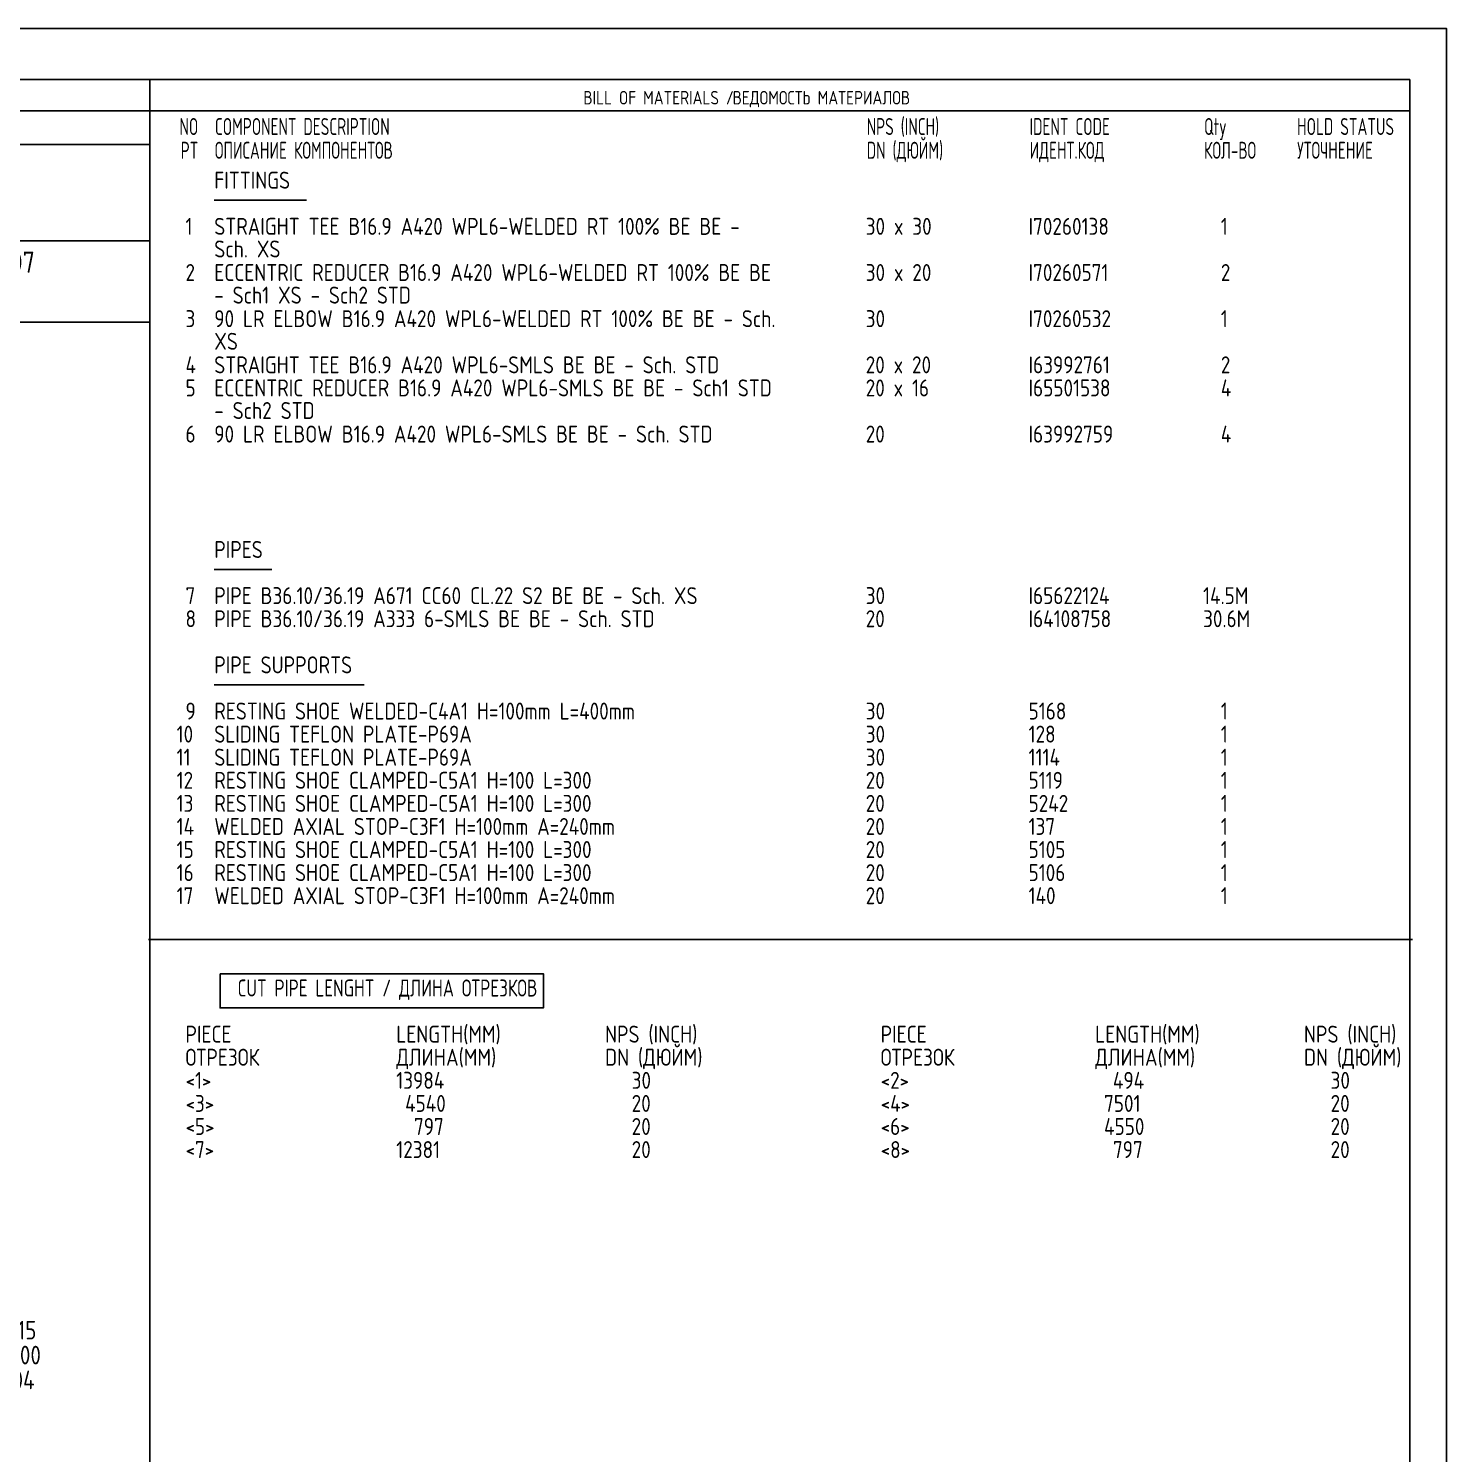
# Model space of a CAD drawing. Extents: x 0 to 594, y 0 to 420.
# Drawn here: x 385 to 594, y 210 to 420 of the extents above; entities that cross this region are included whole.
import ezdxf
from ezdxf.enums import TextEntityAlignment as Align

# ---------------------------------------------------------------- set-up
doc = ezdxf.new("R2010")
doc.units = 0
doc.header["$MEASUREMENT"] = 0
doc.linetypes.add('BORDER_2012_SLN$0$8001.Solid', pattern=[0])
for name, color, linetype in [('BORDER_2012_SLN$0$2', 7, 'Continuous'), ('BORDER_2012_SLN$0$GT_1', 7, 'Continuous'), ('GT_1', 7, 'Continuous')]:
    doc.layers.add(name, color=color, linetype=linetype)
for name, color, linetype, lineweight in [('BORDER_2012_SLN$0$BG_Level_1', 7, 'BORDER_2012_SLN$0$8001.Solid', 25), ('BORDER_2012_SLN$0$Level_1', 7, 'BORDER_2012_SLN$0$8001.Solid', 25), ('BORDER_2012_SLN$0$Level_18', 7, 'BORDER_2012_SLN$0$8001.Solid', 25)]:
    doc.layers.add(name, color=color, linetype=linetype, lineweight=lineweight)
doc.styles.add('BORDER_2012_SLN$0$GOST type A', font='GOST type A')
doc.styles.add('BORDER_2012_SLN$0$HTX1', font='')
doc.styles.add('HTX1', font='')
doc.styles.get('BORDER_2012_SLN$0$HTX1').set_extended_font_data('GOST type A')
doc.styles.get('HTX1').set_extended_font_data('GOST type A')

# ---------------------------------------------------------------- blocks, each defined once
blk = doc.blocks.new('BORDER_2012_SLN')
at = {"layer": 'BORDER_2012_SLN$0$2'}
blk.add_line((162.42, 407.85), (588.6, 407.85), dxfattribs=at)
at = {"layer": 'BORDER_2012_SLN$0$Level_1', "color": 7, "lineweight": -3}
for p, q in [((588.6, 412.5), (25.4, 412.5)), ((402.9, 7.5), (402.9, 412.5)), ((588.6, 412.5), (588.6, 7.5)), ((402.75, 402.9), (188.39, 402.9)), ((402.9, 388.7), (162.37, 388.68)), ((402.9, 376.7), (25.4, 376.7))]:
    blk.add_line(p, q, dxfattribs=at)
at = {"layer": 'BORDER_2012_SLN$0$Level_18', "color": 7, "lineweight": -3, "flags": 128}
blk.add_lwpolyline([(0, 0), (0, 420), (594, 420), (594, 0)], close=True, dxfattribs=at)
at = {"layer": 'BORDER_2012_SLN$0$BG_Level_1', "color": 7, "style": 'BORDER_2012_SLN$0$GOST type A'}
for s, p in [('BILL OF MATERIALS / ', (466.8, 408.8)), ('ВЕДОМОСТЬ МАТЕРИАЛОВ', (488.8, 408.8))]:
    blk.add_text(s, height=2, dxfattribs=at).set_placement(p)
at = {"layer": 'BORDER_2012_SLN$0$GT_1', "style": 'BORDER_2012_SLN$0$HTX1', "width": 0.8}
for s, p in [('NO', (410.06, 404.3)), ('PT', (410.06, 400.8))]:
    blk.add_text(s, height=2.5, dxfattribs=at).set_placement(p, align=Align.RIGHT)
for s, p in [('COMPONENT DESCRIPTION', (412.5, 404.3)), ('NPS (INCH)', (508.56, 404.3)), ('IDENT CODE', (532.56, 404.3)), ('Qty', (558.27, 404.3)), ('HOLD STATUS', (571.99, 404.3)), ('ОПИСАНИЕ КОМПОНЕНТОВ', (412.5, 400.8)), ('DN (ДЮЙМ)', (508.56, 400.8)), ('ИДЕНТ.КОД', (532.56, 400.8)), ('КОЛ-ВО', (558.27, 400.8)), ('УТОЧНЕНИЕ', (571.99, 400.8))]:
    blk.add_text(s, height=2.5, dxfattribs=at).set_placement(p)

msp = doc.modelspace()

# ---------------------------------------------------------------- linework, layer by layer
at = {"layer": 'GT_1', "flags": 128}
for points in [[(0, 0), (594, 0), (594, 420), (0, 420), (0, 0)], [(426.014, 394.704), (412.414, 394.704)], [(420.914, 340.282), (412.414, 340.282)], [(434.514, 323.276), (412.414, 323.276)], [(402.7, 285.75), (589, 285.75)], [(413.271, 280.704), (460.914, 280.704), (460.914, 275.656), (413.271, 275.656), (413.271, 280.704)]]:
    msp.add_lwpolyline(points, dxfattribs=at)

# ---------------------------------------------------------------- block references
at = {"linetype": 'Continuous'}
msp.add_blockref('BORDER_2012_SLN', (0, 0), dxfattribs=at)

# ---------------------------------------------------------------- texts
at = {"layer": 'GT_1', "style": 'HTX1'}
for s, height, width, p in [('FITTINGS', 2.5, 1.02, (412.414, 396.395)), ('  1', 2.5, 1.02, (405.557, 389.592)), ('STRAIGHT TEE B16.9 A420 WPL6-WELDED RT 100%%037 BE BE -', 2.5, 1.02, (412.414, 389.592)), ('30 x 30', 2.5, 1.02, (508.414, 389.592)), ('I70260138', 2.5, 1.02, (532.414, 389.592)), ('  1', 2.5, 1.02, (558.129, 389.592)), ('Sch. XS', 2.5, 1.02, (412.414, 386.259)), ('SLN-2725-4141-25-F-2007', 3.125, 1.02, (345, 384)), ('  2', 2.5, 1.02, (405.557, 382.789)), ('ECCENTRIC REDUCER B16.9 A420 WPL6-WELDED RT 100%%037 BE BE', 2.5, 1.02, (412.414, 382.789)), ('30 x 20', 2.5, 1.02, (508.414, 382.789)), ('I70260571', 2.5, 1.02, (532.414, 382.789)), ('  2', 2.5, 1.02, (558.129, 382.789)), ('- Sch1 XS - Sch2 STD', 2.5, 1.02, (412.414, 379.456)), ('  3', 2.5, 1.02, (405.557, 375.986)), ('90 LR ELBOW B16.9 A420 WPL6-WELDED RT 100%%037 BE BE - Sch.', 2.5, 1.02, (412.414, 375.986)), ('30', 2.5, 1.02, (508.414, 375.986)), ('I70260532', 2.5, 1.02, (532.414, 375.986)), ('  1', 2.5, 1.02, (558.129, 375.986)), ('XS', 2.5, 1.02, (412.414, 372.653)), ('  4', 2.5, 1.02, (405.557, 369.184)), ('STRAIGHT TEE B16.9 A420 WPL6-SMLS BE BE - Sch. STD', 2.5, 1.02, (412.414, 369.184)), ('20 x 20', 2.5, 1.02, (508.414, 369.184)), ('I63992761', 2.5, 1.02, (532.414, 369.184)), ('  2', 2.5, 1.02, (558.129, 369.184)), ('  5', 2.5, 1.02, (405.557, 365.782)), ('ECCENTRIC REDUCER B16.9 A420 WPL6-SMLS BE BE - Sch1 STD', 2.5, 1.02, (412.414, 365.782)), ('20 x 16', 2.5, 1.02, (508.414, 365.782)), ('I65501538', 2.5, 1.02, (532.414, 365.782)), ('  4', 2.5, 1.02, (558.129, 365.782)), ('- Sch2 STD', 2.5, 1.02, (412.414, 362.449)), ('  6', 2.5, 1.02, (405.557, 358.98)), ('90 LR ELBOW B16.9 A420 WPL6-SMLS BE BE - Sch. STD', 2.5, 1.02, (412.414, 358.98)), ('20', 2.5, 1.02, (508.414, 358.98)), ('I63992759', 2.5, 1.02, (532.414, 358.98)), ('  4', 2.5, 1.02, (558.129, 358.98)), ('PIPES', 2.5, 1.02, (412.414, 341.973)), ('  7', 2.5, 1.02, (405.557, 335.17)), ('PIPE B36.10/36.19 A671 CC60 CL.22 S2 BE BE - Sch. XS', 2.5, 1.02, (412.414, 335.17)), ('30', 2.5, 1.02, (508.414, 335.17)), ('I65622124', 2.5, 1.02, (532.414, 335.17)), ('14.5M', 2.5, 1.02, (558.129, 335.17)), ('  8', 2.5, 1.02, (405.557, 331.769)), ('PIPE B36.10/36.19 A333 6-SMLS BE BE - Sch. STD', 2.5, 1.02, (412.414, 331.769)), ('20', 2.5, 1.02, (508.414, 331.769)), ('I64108758', 2.5, 1.02, (532.414, 331.769)), ('30.6M', 2.5, 1.02, (558.129, 331.769)), ('PIPE SUPPORTS', 2.5, 1.02, (412.414, 324.966)), ('  9', 2.5, 1.02, (405.557, 318.163)), ('RESTING SHOE WELDED-C4A1 H=100mm L=400mm', 2.5, 1.02, (412.414, 318.163)), ('30', 2.5, 1.02, (508.414, 318.163)), ('5168', 2.5, 1.02, (532.414, 318.163)), ('  1', 2.5, 1.02, (558.129, 318.163)), (' 10', 2.5, 1.02, (405.557, 314.762)), ('SLIDING TEFLON PLATE-P69A', 2.5, 1.02, (412.414, 314.762)), ('30', 2.5, 1.02, (508.414, 314.762)), ('128', 2.5, 1.02, (532.414, 314.762)), ('  1', 2.5, 1.02, (558.129, 314.762)), (' 11', 2.5, 1.02, (405.557, 311.361)), ('SLIDING TEFLON PLATE-P69A', 2.5, 1.02, (412.414, 311.361)), ('30', 2.5, 1.02, (508.414, 311.361)), ('1114', 2.5, 1.02, (532.414, 311.361)), ('  1', 2.5, 1.02, (558.129, 311.361)), (' 12', 2.5, 1.02, (405.557, 307.959)), ('RESTING SHOE CLAMPED-C5A1 H=100 L=300', 2.5, 1.02, (412.414, 307.959)), ('20', 2.5, 1.02, (508.414, 307.959)), ('5119', 2.5, 1.02, (532.414, 307.959)), ('  1', 2.5, 1.02, (558.129, 307.959)), (' 13', 2.5, 1.02, (405.557, 304.558)), ('RESTING SHOE CLAMPED-C5A1 H=100 L=300', 2.5, 1.02, (412.414, 304.558)), ('20', 2.5, 1.02, (508.414, 304.558)), ('5242', 2.5, 1.02, (532.414, 304.558)), ('  1', 2.5, 1.02, (558.129, 304.558)), (' 14', 2.5, 1.02, (405.557, 301.156)), ('WELDED AXIAL STOP-C3F1 H=100mm A=240mm', 2.5, 1.02, (412.414, 301.156)), ('20', 2.5, 1.02, (508.414, 301.156)), ('137', 2.5, 1.02, (532.414, 301.156)), ('  1', 2.5, 1.02, (558.129, 301.156)), (' 15', 2.5, 1.02, (405.557, 297.755)), ('RESTING SHOE CLAMPED-C5A1 H=100 L=300', 2.5, 1.02, (412.414, 297.755)), ('20', 2.5, 1.02, (508.414, 297.755)), ('5105', 2.5, 1.02, (532.414, 297.755)), ('  1', 2.5, 1.02, (558.129, 297.755)), (' 16', 2.5, 1.02, (405.557, 294.354)), ('RESTING SHOE CLAMPED-C5A1 H=100 L=300', 2.5, 1.02, (412.414, 294.354)), ('20', 2.5, 1.02, (508.414, 294.354)), ('5106', 2.5, 1.02, (532.414, 294.354)), ('  1', 2.5, 1.02, (558.129, 294.354)), (' 17', 2.5, 1.02, (405.557, 290.952)), ('WELDED AXIAL STOP-C3F1 H=100mm A=240mm', 2.5, 1.02, (412.414, 290.952)), ('20', 2.5, 1.02, (508.414, 290.952)), ('140', 2.5, 1.02, (532.414, 290.952)), ('  1', 2.5, 1.02, (558.129, 290.952)), ('CUT PIPE LENGHT / ДЛИНА ОТРЕЗКОВ', 2.5, 0.9, (415.843, 277.347)), ('  PIECE', 2.5, 1.02, (405.557, 270.544)), ('    LENGTH(MM)', 2.5, 1.02, (434, 270.544)), ('NPS (INCH)', 2.5, 1.02, (470, 270.544)), ('  PIECE', 2.5, 1.02, (508, 270.544)), ('    LENGTH(MM)', 2.5, 1.02, (537, 270.544)), ('NPS (INCH)', 2.5, 1.02, (573, 270.544)), ('  ОТРЕЗОК', 2.5, 1.02, (405.557, 267.143)), ('    ДЛИНА(MM)', 2.5, 1.02, (434, 267.143)), ('DN (ДЮЙМ)', 2.5, 1.02, (470, 267.143)), ('  ОТРЕЗОК', 2.5, 1.02, (508, 267.143)), ('    ДЛИНА(MM)', 2.5, 1.02, (537, 267.143)), ('DN (ДЮЙМ)', 2.5, 1.02, (573, 267.143)), ('  <1>', 2.5, 1.02, (405.557, 263.741)), ('    13984', 2.5, 1.02, (434, 263.741)), ('   30', 2.5, 1.02, (470, 263.741)), ('  <2>', 2.5, 1.02, (508, 263.741)), ('      494', 2.5, 1.02, (537, 263.741)), ('   30', 2.5, 1.02, (573, 263.741)), ('  <3>', 2.5, 1.02, (405.557, 260.34)), ('     4540', 2.5, 1.02, (434, 260.34)), ('   20', 2.5, 1.02, (470, 260.34)), ('  <4>', 2.5, 1.02, (508, 260.34)), ('     7501', 2.5, 1.02, (537, 260.34)), ('   20', 2.5, 1.02, (573, 260.34)), ('  <5>', 2.5, 1.02, (405.557, 256.939)), ('      797', 2.5, 1.02, (434, 256.939)), ('   20', 2.5, 1.02, (470, 256.939)), ('  <6>', 2.5, 1.02, (508, 256.939)), ('     4550', 2.5, 1.02, (537, 256.939)), ('   20', 2.5, 1.02, (573, 256.939)), ('  <7>', 2.5, 1.02, (405.557, 253.537)), ('    12381', 2.5, 1.02, (434, 253.537)), ('   20', 2.5, 1.02, (470, 253.537)), ('  <8>', 2.5, 1.02, (508, 253.537)), ('      797', 2.5, 1.02, (537, 253.537)), ('   20', 2.5, 1.02, (573, 253.537)), ('E 1925715', 2.75, 1.02, (372.8, 226.8)), ('N 2918200', 2.75, 1.02, (372.8, 223.133)), ('EL+111804', 2.75, 1.02, (372.8, 219.467))]:
    msp.add_text(s, height=height, dxfattribs=dict(at, width=width)).set_placement(p)

doc.saveas('drawing.dxf')
